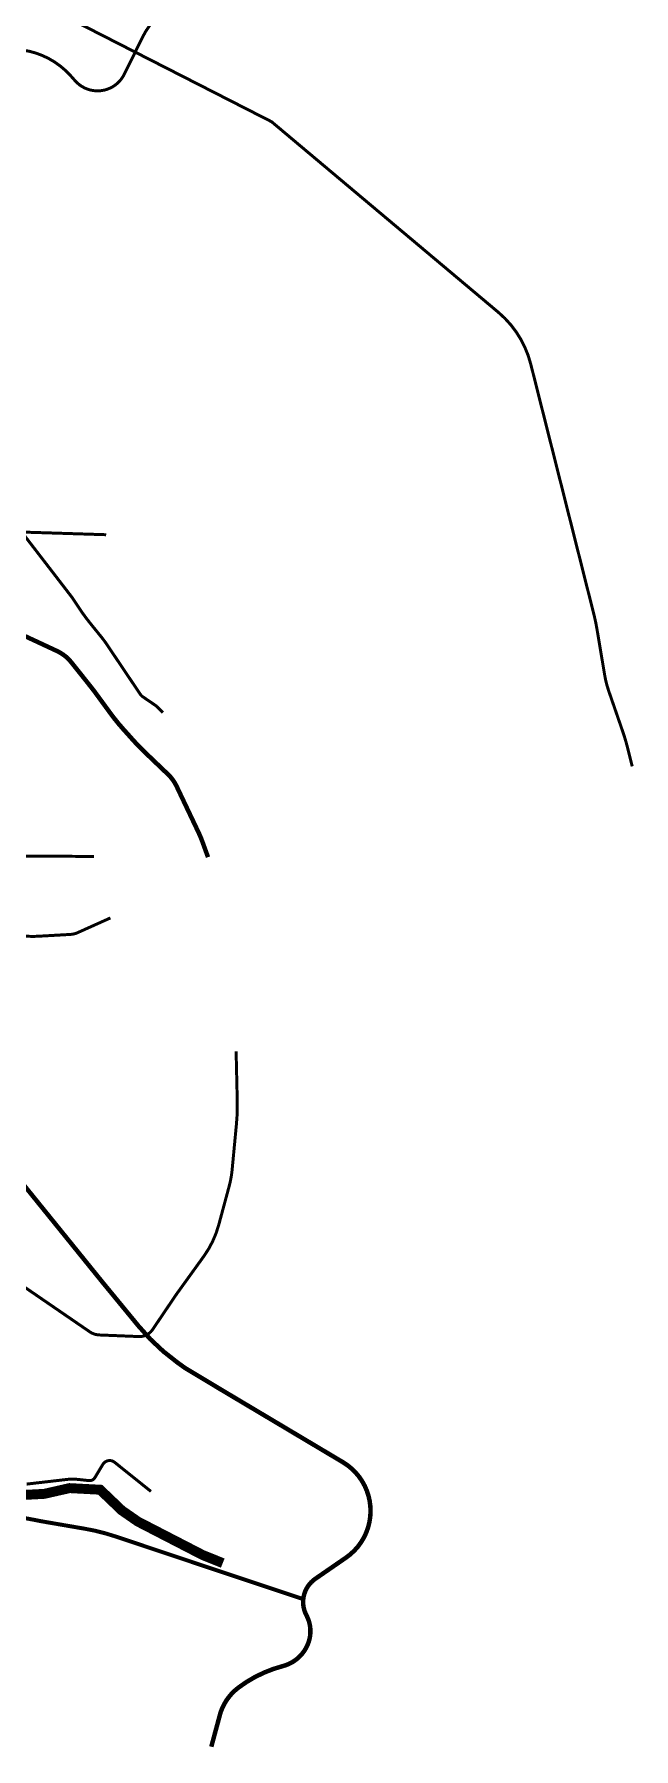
# Model space of a CAD drawing. Header units: metres. Extents: x 562939 to 576321, y 2060910 to 2084323.
# Drawn here: x 573305 to 576321, y 2060910 to 2069528 of the extents above; entities that cross this region are included whole.
import ezdxf

# ---------------------------------------------------------------- set-up
doc = ezdxf.new("R2010")
doc.units = ezdxf.units.M
doc.header["$MEASUREMENT"] = 0
doc.linetypes.add('DASH', pattern=[0.35, 0.25, -0.1])
doc.layers.add('Duong', color=30, linetype='CONTINUOUS', lineweight=0)
doc.layers.add('Tuyen TN', color=5, linetype='CONTINUOUS', lineweight=20)
doc.layers.add('Tuyen duong bien', color=7, linetype='CONTINUOUS')
doc.layers.add('ViaHeS', color=32, linetype='CONTINUOUS')

# ---------------------------------------------------------------- blocks, each defined once
blk = doc.blocks.new('A$C685C5190')
at = {"layer": 'Duong', "color": 158, "flags": 128}
for points, const_width in [([(572298.9, 2070768.5), (572635.2, 2070134.6, 0.154019), (572849.7, 2069923.6), (574494.3, 2069084.8), (575634.8, 2068127.1, -0.157513), (575798, 2067866.6), (576114.8, 2066612, -0.02035), (576131.5, 2066532.4), (576169.8, 2066304, 0.041832), (576190.4, 2066223.1), (576260.1, 2066021.7, -0.021463), (576284.7, 2065939.5), (576308.6, 2065844.6)], 15), ([(572752, 2069697), (572897.2, 2069625.4, -0.100455), (572991.5, 2069552.3), (572997, 2069545.9, 0.081625), (573071.7, 2069483.5), (573077.6, 2069480), (573087.6, 2069475.9, 0.062545), (573159.8, 2069456.5), (573240, 2069445.5, -0.177276), (573482.9, 2069316.6), (573507, 2069289.6, 0.530449), (573753.1, 2069323.4), (573846.5, 2069512.5, -0.193151), (574040.7, 2069686.4), (574211.4, 2069748.4, 0.089895), (574319.2, 2069811.4), (574622.1, 2070070.3)], 15), ([(572861.1, 2069917.8), (574494.3, 2069084.8), (575634.8, 2068127.1, -0.157513), (575798, 2067866.6), (576114.8, 2066612, -0.02035), (576131.5, 2066532.4), (576169.8, 2066304, 0.041832), (576190.4, 2066223.1), (576260.1, 2066021.7, -0.021463), (576284.7, 2065939.5), (576308.6, 2065844.6)], 15), ([(574174.5, 2065388.1), (574145.2, 2065468.5, 0.023547), (574127, 2065511.9), (574016.1, 2065745.2, 0.091353), (573973.6, 2065804), (573853.5, 2065918.7, -0.019325), (573799.7, 2065974.2), (573746.7, 2066033.3, -0.02469), (573684.6, 2066110), (573608.9, 2066213.3, 0.010358), (573583.7, 2066246.2), (573486.8, 2066367.7, 0.115881), (573414.9, 2066424.2), (573225.6, 2066512.3, 0.11375)], 20), ([(572049, 2068947.9), (572206.9, 2068570.5, 0.012101), (572226.6, 2068526.3), (572450.3, 2068056.8), (572673, 2067718.8), (573134.9, 2067154.6, -0.007424), (573153.4, 2067131.4), (573492.1, 2066691.7), (573525.3, 2066641.3, 0.024061), (573582.1, 2066563.6), (573638.9, 2066493.5, -0.022008), (573665, 2066458.1), (573833.5, 2066207.4, 0.095897), (573846.9, 2066194), (573910, 2066151.1, -0.045119), (573917, 2066145.4), (573947.6, 2066115.3)], 15), ([(573214.6, 2063781.4), (573644.2, 2063251), (573824.1, 2063032.3, 0.0646), (574020.2, 2062848.3), (574057.9, 2062821.2), (574236.6, 2062713.8), (574544.8, 2062530.4), (574852.8, 2062347, -0.546634), (574868.9, 2061867.5), (574714.2, 2061760.8, 0.381541), (574669.6, 2061577.3, -0.204642), (574681.2, 2061444.6, -0.255116), (574551, 2061322.1, 0.098616), (574326.8, 2061213.4, 0.152233), (574237.3, 2061088.1), (574191, 2060916.8)], 20), ([(573683.5, 2065082.7), (573517.9, 2065008.4, -0.09174), (573482.6, 2064999.8), (573321.8, 2064990.8, -0.018485), (573284.9, 2064990.1), (572895.5, 2064997.1), (572730.5, 2065068.9)], 15), ([(574315.8, 2064412), (574321.5, 2064164.5, -0.029351), (574317.4, 2064045.9), (574295.7, 2063816.2, -0.042414), (574281, 2063734.8), (574228.5, 2063540.2, -0.090627), (574153.1, 2063381.7), (574015, 2063190.3), (573895.7, 2063013.7, -0.259956), (573826.2, 2062978.5), (573627.8, 2062986.5, -0.141004), (573579.2, 2063002.6), (573185.6, 2063272.3, -0.016456), (573052.8, 2063362.8, 0.000043), (573032.1, 2063378.2, 0.075775), (572955.3, 2063417.1, -0.014066), (572867.8, 2063444.3), (572820.2, 2063460.8), (572486.2, 2063570.7)], 15), ([(573262, 2062236.9), (573469.9, 2062260.9, -0.055695), (573514.3, 2062261), (573575.9, 2062254.4, 0.292069), (573604.9, 2062268.7), (573645.3, 2062335.9, -0.45402), (573704.6, 2062346.5), (573887.5, 2062199.9)], 15)]:
    blk.add_lwpolyline(points, format="xyb", dxfattribs=dict(at, const_width=const_width))
at = {"layer": 'Duong', "color": 158, "const_width": 15, "flags": 128}
for points in [[(573662.1, 2067008.9), (573337.4, 2067019.2), (573177.7, 2067024.2), (573036.2, 2067024.8), (572830.9, 2067023.6)], [(573600.3, 2065391.8), (573288.7, 2065393.5), (572977.1, 2065395.1), (572877.3, 2065399.8)]]:
    blk.add_lwpolyline(points, dxfattribs=at)
at = {"layer": 'Duong', "color": 158, "flags": 128}
blk.add_lwpolyline([(574653.6, 2061658.5, 20, 20, 0), (573706.8, 2061974.4, 20, 20, 0.037947), (573556.4, 2062012.2, 20, 20, 0), (573338.3, 2062049.7, 20, 20, 0), (573298.7, 2062057.5, 20, 20, 0), (573168.7, 2062081.3, 20, 20, 0), (573093.5, 2062095.7, 20, 20, 0), (572992.2, 2062113.5, 20, 20, 0), (572440.8, 2062218.3, 20, 20, 0), (572228.4, 2062258.3, 20, 20, 0), (572018.1, 2062297.7, 20, 20, 0), (571821.7, 2062336.6, 20, 20, 0), (571631.5, 2062371.2, 20, 20, 0), (571304.2, 2062437.1, 20, 20, 0), (571486.4, 2063003.8, 20, 20, 0), (571650.2, 2063521.4, 20, 20, 0), (571884.1, 2064650.3, 20, 20, 0)], format="xyseb", dxfattribs=at)
at = {"layer": 'Tuyen duong bien', "color": 129, "linetype": 'DASH', "ltscale": 150, "const_width": 50, "flags": 128}
blk.add_lwpolyline([(568791.3, 2064562.2), (568833.8, 2064588.6), (569106.5, 2064612.8), (569163.4, 2064609.5), (569343.3, 2064567.7), (569438.6, 2064536), (569503.1, 2064489.5), (569526.8, 2064482.4), (569726.2, 2064469.5), (569820.4, 2064462.2), (569944.7, 2064468), (570029.2, 2064440.1), (570199.5, 2064446.1), (570406.2, 2064434.3), (570473.3, 2064427.5), (570536.9, 2064404.6), (570578.9, 2064363.4), (570612.4, 2064287.6), (570639.6, 2064219.9), (570701.1, 2064100.4), (570782.3, 2063968.1), (570835.4, 2063845.6), (570944, 2063761), (571148.7, 2063705.9), (571229, 2063670.5), (571314.8, 2063611.7), (571432.1, 2063558.9), (571774.7, 2063428.6), (571915.5, 2063364.9), (571982.5, 2063310), (572218.6, 2063052.9), (572383.2, 2062877.2), (572516.6, 2062747.1), (572616.5, 2062661.5), (572866.6, 2062456.4), (572946.8, 2062349), (573004.4, 2062262.6), (573076, 2062229.9), (573232.6, 2062181.6), (573350.9, 2062187.9), (573477.9, 2062216.7), (573631.8, 2062208.6), (573740.8, 2062104.4), (573821.8, 2062048.4), (574148, 2061880.2), (574248.5, 2061839.8)], dxfattribs=at)
at = {"layer": 'Tuyen TN', "color": 7, "const_width": 2.5}
for points in [[(574183.9, 2065391.6), (574154.6, 2065471.9, 0.023547), (574136, 2065516.2), (574025.1, 2065749.5, 0.091353), (573980.5, 2065811.2), (573860.4, 2065925.9, -0.019325), (573807.2, 2065980.9), (573754.2, 2066040, -0.02469), (573692.6, 2066115.9), (573616.9, 2066219.2, 0.010358), (573591.5, 2066252.4), (573494.6, 2066373.9, 0.115881), (573419.1, 2066433.3), (573229.9, 2066521.4, 0.11375)], [(573221.4, 2066503.3), (573410.7, 2066415.2, -0.115881), (573479, 2066361.4), (573575.9, 2066240, -0.010358), (573600.8, 2066207.4), (573676.5, 2066104.1, 0.02469), (573739.3, 2066026.6), (573792.3, 2065967.5, 0.019325), (573846.6, 2065911.5), (573966.7, 2065796.7, -0.091353), (574007, 2065740.9), (574117.9, 2065507.6, -0.023547), (574135.8, 2065465.1), (574165.1, 2065384.7)], [(574200.6, 2060914.2), (574246.9, 2061085.2, -0.151958), (574332.9, 2061205.4, -0.098616), (574553.5, 2061312.4, 0.255116), (574690.7, 2061441.5, 0.204642), (574678.5, 2061582, -0.381541), (574719.9, 2061752.6), (574874.5, 2061859.2, 0.546634), (574858, 2062355.6), (574549.9, 2062539), (574241.8, 2062722.4), (574063.4, 2062829.5), (574026.1, 2062856.5, -0.0646), (573831.8, 2063038.7), (573652, 2063257.3), (573222.4, 2063787.7)], [(574181.3, 2060919.4), (574227.7, 2061090.9, -0.152492), (574320.8, 2061221.4, -0.098616), (574548.4, 2061331.8, 0.255116), (574671.7, 2061447.7, 0.204642), (574660.8, 2061572.5, -0.381541), (574708.5, 2061769.1), (574863.2, 2061875.7, 0.546634), (574847.7, 2062338.4), (574539.7, 2062521.8), (574231.5, 2062705.2), (574052.4, 2062812.8), (574014.4, 2062840.2, -0.0646), (573816.4, 2063026), (573636.5, 2063244.7), (573206.9, 2063775.1)]]:
    blk.add_lwpolyline(points, format="xyb", dxfattribs=at)

msp = doc.modelspace()

# ---------------------------------------------------------------- block references
at = {"layer": 'ViaHeS', "color": 6, "linetype": 'ByBlock', "lineweight": -3}
msp.add_blockref('A$C685C5190', (4.7, 3.3), dxfattribs=at)

doc.saveas('drawing.dxf')
